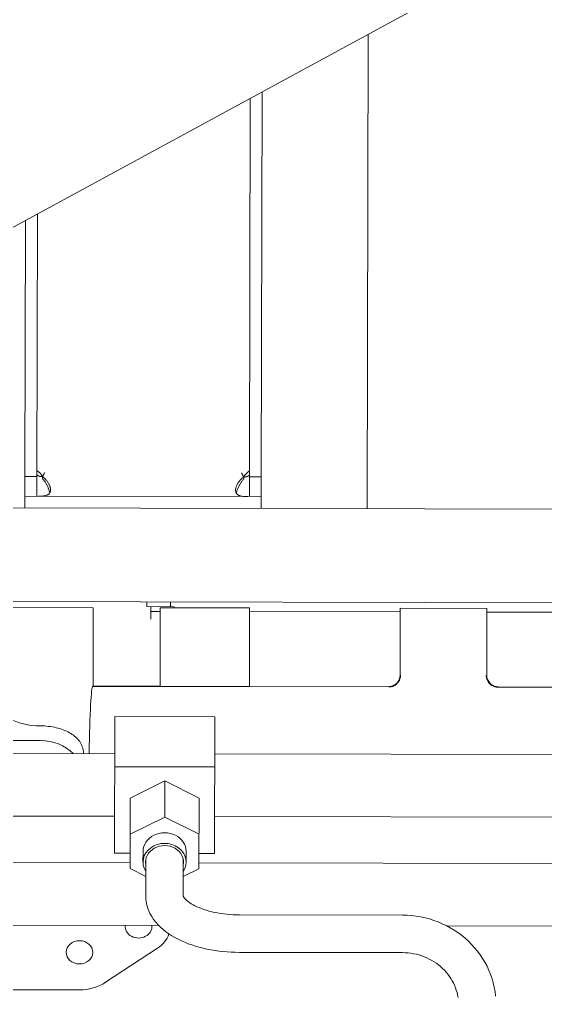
# Model space of a CAD drawing. Extents: x 766778 to 845620, y 133762 to 209800.
# Drawn here: x 784620.6 to 784754.1, y 191193.3 to 191441.1 of the extents above; entities that cross this region are included whole.
import ezdxf

# ---------------------------------------------------------------- set-up
doc = ezdxf.new("R2010")
doc.units = 0
doc.header["$MEASUREMENT"] = 0
doc.layers.get('0').update_dxf_attribs({"color": 1, "linetype": 'CONTINUOUS'})
doc.layers.add('LA-4748_SHOWN', color=2, linetype='CONTINUOUS', lineweight=53)

# ---------------------------------------------------------------- blocks, each defined once
blk = doc.blocks.new('ENGINE')
at = {"layer": 'LA-4748_SHOWN', "color": 252, "lineweight": 5}
for p, q in [((943676.66, 206142.82), (943277.73, 205928.44)), ((943661.56, 206134.71), (943660.92, 206014.3)), ((943634.56, 206120.2), (943634.01, 206022.45)), ((943631.55, 206118.58), (943631.01, 206022.47)), ((943574.38, 206087.86), (943574.01, 206022.79)), ((943577.39, 206089.47), (943577.01, 206022.77)), ((943574.01, 206022.79), (943573.98, 206017.79)), ((943574.01, 206022.79), (943577.01, 206022.77)), ((943577.01, 206023.17), (943577.07, 206023.14)), ((943577.02, 206024.27), (943577.02, 206024.27)), ((943577.03, 206024.27), (943577.02, 206024.27)), ((943577.05, 206024.27), (943577.03, 206024.27)), ((943577.07, 206024.25), (943577.05, 206024.27)), ((943577.09, 206024.24), (943577.07, 206024.25)), ((943577.1, 206023.12), (943577.07, 206023.14)), ((943577.13, 206024.21), (943577.09, 206024.24)), ((943577.13, 206023.11), (943577.1, 206023.12)), ((943577.17, 206024.19), (943577.13, 206024.21)), ((943577.16, 206023.09), (943577.13, 206023.11)), ((943577.19, 206023.08), (943577.16, 206023.09)), ((943577.21, 206024.15), (943577.17, 206024.19)), ((943577.19, 206023.08), (943577.25, 206023.04)), ((943577.26, 206024.11), (943577.21, 206024.15)), ((943577.25, 206023.04), (943577.31, 206023.01)), ((943577.32, 206024.07), (943577.26, 206024.11)), ((943577.34, 206023), (943577.31, 206023.01)), ((943577.38, 206024.02), (943577.32, 206024.07)), ((943577.37, 206022.98), (943577.34, 206023)), ((943577.4, 206022.96), (943577.37, 206022.98)), ((943577.45, 206023.96), (943577.38, 206024.02)), ((943577.43, 206022.95), (943577.4, 206022.96)), ((943577.46, 206022.93), (943577.43, 206022.95)), ((943577.52, 206023.9), (943577.45, 206023.96)), ((943577.49, 206022.92), (943577.46, 206022.93)), ((943577.52, 206022.9), (943577.49, 206022.92)), ((943577.59, 206023.83), (943577.52, 206023.9)), ((943577.55, 206022.88), (943577.52, 206022.9)), ((943577.58, 206022.87), (943577.55, 206022.88)), ((943577.61, 206022.85), (943577.58, 206022.87)), ((943577.67, 206023.75), (943577.59, 206023.83)), ((943577.64, 206022.83), (943577.61, 206022.85)), ((943577.67, 206022.82), (943577.64, 206022.83)), ((943577.75, 206023.67), (943577.67, 206023.75)), ((943577.7, 206022.8), (943577.67, 206022.82)), ((943577.73, 206022.78), (943577.7, 206022.8)), ((943577.84, 206023.58), (943577.75, 206023.67)), ((943577.93, 206023.49), (943577.84, 206023.58)), ((943578.02, 206023.39), (943577.93, 206023.49)), ((943578.11, 206023.28), (943578.02, 206023.39)), ((943578.2, 206023.17), (943578.11, 206023.28)), ((943578.3, 206023.05), (943578.2, 206023.17)), ((943578.4, 206022.92), (943578.3, 206023.05)), ((943578.49, 206022.79), (943578.4, 206022.92)), ((943578.51, 206022.82), (943578.49, 206022.78)), ((943578.53, 206022.86), (943578.51, 206022.82)), ((943578.55, 206022.91), (943578.53, 206022.86)), ((943578.55, 206022.91), (943578.6, 206022.99)), ((943578.62, 206023.03), (943578.6, 206022.99)), ((943578.65, 206023.08), (943578.62, 206023.03)), ((943578.65, 206023.08), (943578.72, 206023.2)), ((943578.74, 206023.25), (943578.72, 206023.2)), ((943578.76, 206023.29), (943578.74, 206023.25)), ((943578.79, 206023.33), (943578.76, 206023.29)), ((943578.79, 206023.33), (943578.83, 206023.42)), ((943578.85, 206023.46), (943578.83, 206023.42)), ((943578.85, 206023.46), (943578.92, 206023.59)), ((943578.95, 206023.63), (943578.92, 206023.59)), ((943578.95, 206023.63), (943579.02, 206023.76)), ((943629.02, 206023.48), (943629.04, 206023.44)), ((943629.04, 206023.44), (943629.06, 206023.39)), ((943629.06, 206023.39), (943629.08, 206023.35)), ((943629.08, 206023.35), (943629.11, 206023.31)), ((943629.11, 206023.31), (943629.15, 206023.22)), ((943629.15, 206023.22), (943629.17, 206023.18)), ((943629.17, 206023.18), (943629.2, 206023.13)), ((943629.2, 206023.13), (943629.22, 206023.09)), ((943629.22, 206023.09), (943629.26, 206023.01)), ((943629.26, 206023.01), (943629.29, 206022.96)), ((943629.29, 206022.96), (943629.31, 206022.92)), ((943629.31, 206022.92), (943629.33, 206022.88)), ((943629.33, 206022.88), (943629.35, 206022.83)), ((943629.35, 206022.83), (943629.38, 206022.79)), ((943629.38, 206022.79), (943629.4, 206022.75)), ((943629.82, 206022.88), (943629.72, 206022.76)), ((943629.92, 206022.99), (943629.82, 206022.88)), ((943630.01, 206023.1), (943629.92, 206022.99)), ((943630.1, 206023.2), (943630.01, 206023.1)), ((943630.19, 206023.29), (943630.1, 206023.2)), ((943630.28, 206023.38), (943630.19, 206023.29)), ((943630.36, 206023.46), (943630.28, 206023.38)), ((943630.44, 206023.53), (943630.36, 206023.46)), ((943630.52, 206023.6), (943630.44, 206023.53)), ((943630.59, 206023.66), (943630.52, 206023.6)), ((943630.66, 206023.72), (943630.59, 206023.66)), ((943630.72, 206023.77), (943630.66, 206023.72)), ((943630.78, 206023.81), (943630.72, 206023.77)), ((943630.83, 206023.85), (943630.78, 206023.81)), ((943630.87, 206023.89), (943630.83, 206023.85)), ((943630.86, 206022.79), (943630.83, 206022.77)), ((943630.89, 206022.8), (943630.86, 206022.79)), ((943630.91, 206023.91), (943630.87, 206023.89)), ((943630.89, 206022.8), (943630.95, 206022.83)), ((943630.94, 206023.93), (943630.91, 206023.91)), ((943630.97, 206023.95), (943630.94, 206023.93)), ((943630.98, 206022.85), (943630.95, 206022.83)), ((943630.99, 206023.96), (943630.97, 206023.95)), ((943631.01, 206022.86), (943630.98, 206022.85)), ((943631.01, 206023.97), (943630.99, 206023.96)), ((943631.01, 206023.97), (943631.01, 206023.97)), ((943631.02, 206023.96), (943631.01, 206023.97)), ((943577.01, 206022.77), (943576.98, 206017.77)), ((943578.48, 206022.78), (943577.73, 206022.78)), ((943578.49, 206022.78), (943578.46, 206022.74)), ((943578.64, 206022.59), (943578.46, 206022.74)), ((943578.46, 206022.74), (943578.46, 206022.22)), ((943578.58, 206022.08), (943578.46, 206022.22)), ((943578.69, 206021.94), (943578.58, 206022.08)), ((943578.81, 206022.45), (943578.64, 206022.59)), ((943578.8, 206021.8), (943578.69, 206021.94)), ((943578.9, 206021.66), (943578.8, 206021.8)), ((943578.97, 206022.3), (943578.81, 206022.45)), ((943579.01, 206021.51), (943578.9, 206021.66)), ((943579.12, 206022.15), (943578.97, 206022.3)), ((943579.11, 206021.37), (943579.01, 206021.51)), ((943579.2, 206021.22), (943579.11, 206021.37)), ((943579.26, 206022), (943579.12, 206022.15)), ((943579.29, 206021.07), (943579.2, 206021.22)), ((943579.4, 206021.85), (943579.26, 206022)), ((943579.38, 206020.92), (943579.29, 206021.07)), ((943579.47, 206020.76), (943579.38, 206020.92)), ((943579.52, 206021.7), (943579.4, 206021.85)), ((943579.55, 206020.61), (943579.47, 206020.76)), ((943579.64, 206021.55), (943579.52, 206021.7)), ((943579.63, 206020.45), (943579.55, 206020.61)), ((943579.71, 206020.3), (943579.63, 206020.45)), ((943579.75, 206021.4), (943579.64, 206021.55)), ((943579.85, 206021.26), (943579.75, 206021.4)), ((943579.94, 206021.11), (943579.85, 206021.26)), ((943580.02, 206020.96), (943579.94, 206021.11)), ((943580.1, 206020.82), (943580.02, 206020.96)), ((943580.17, 206020.67), (943580.1, 206020.82)), ((943580.23, 206020.53), (943580.17, 206020.67)), ((943580.29, 206020.39), (943580.23, 206020.53)), ((943580.34, 206020.25), (943580.29, 206020.39)), ((943627.83, 206020.4), (943627.76, 206020.26)), ((943627.9, 206020.55), (943627.83, 206020.4)), ((943627.98, 206020.69), (943627.9, 206020.55)), ((943628.06, 206020.84), (943627.98, 206020.69)), ((943628.16, 206020.98), (943628.06, 206020.84)), ((943628.26, 206021.13), (943628.16, 206020.98)), ((943628.37, 206021.28), (943628.26, 206021.13)), ((943628.44, 206020.33), (943628.36, 206020.18)), ((943628.49, 206021.43), (943628.37, 206021.28)), ((943628.53, 206020.49), (943628.44, 206020.33)), ((943628.61, 206021.58), (943628.49, 206021.43)), ((943628.62, 206020.64), (943628.53, 206020.49)), ((943628.75, 206021.73), (943628.61, 206021.58)), ((943628.71, 206020.79), (943628.62, 206020.64)), ((943628.8, 206020.94), (943628.71, 206020.79)), ((943628.89, 206021.87), (943628.75, 206021.73)), ((943628.9, 206021.09), (943628.8, 206020.94)), ((943629.04, 206022.02), (943628.89, 206021.87)), ((943629, 206021.23), (943628.9, 206021.09)), ((943629.1, 206021.38), (943629, 206021.23)), ((943629.21, 206022.17), (943629.04, 206022.02)), ((943629.21, 206021.52), (943629.1, 206021.38)), ((943629.38, 206022.31), (943629.21, 206022.17)), ((943629.32, 206021.66), (943629.21, 206021.52)), ((943629.44, 206021.8), (943629.32, 206021.66)), ((943629.56, 206022.45), (943629.38, 206022.31)), ((943629.4, 206022.75), (943629.42, 206022.71)), ((943629.42, 206022.71), (943629.44, 206022.66)), ((943629.44, 206022.66), (943629.47, 206022.62)), ((943629.55, 206021.93), (943629.44, 206021.8)), ((943629.47, 206022.62), (943629.49, 206022.58)), ((943629.49, 206022.58), (943629.51, 206022.53)), ((943629.51, 206022.53), (943629.53, 206022.49)), ((943629.63, 206022.64), (943629.53, 206022.5)), ((943629.53, 206022.49), (943629.56, 206022.45)), ((943629.54, 206022.49), (943630.29, 206022.49)), ((943629.56, 206022.45), (943629.55, 206021.93)), ((943629.72, 206022.76), (943629.63, 206022.64)), ((943630.32, 206022.5), (943630.29, 206022.49)), ((943630.35, 206022.52), (943630.32, 206022.5)), ((943630.38, 206022.54), (943630.35, 206022.52)), ((943630.41, 206022.55), (943630.38, 206022.54)), ((943630.44, 206022.57), (943630.41, 206022.55)), ((943630.47, 206022.59), (943630.44, 206022.57)), ((943630.5, 206022.6), (943630.47, 206022.59)), ((943630.53, 206022.62), (943630.5, 206022.6)), ((943630.56, 206022.63), (943630.53, 206022.62)), ((943630.59, 206022.65), (943630.56, 206022.63)), ((943630.62, 206022.67), (943630.59, 206022.65)), ((943630.65, 206022.68), (943630.62, 206022.67)), ((943630.68, 206022.7), (943630.65, 206022.68)), ((943630.71, 206022.71), (943630.68, 206022.7)), ((943630.74, 206022.73), (943630.71, 206022.71)), ((943630.77, 206022.74), (943630.74, 206022.73)), ((943630.8, 206022.76), (943630.77, 206022.74)), ((943630.83, 206022.77), (943630.8, 206022.76)), ((943631.01, 206022.47), (943630.98, 206017.47)), ((943634.01, 206022.45), (943631.01, 206022.47)), ((943634.01, 206022.45), (943633.98, 206017.45)), ((943578.68, 206017.82), (943578.87, 206017.85)), ((943578.87, 206017.85), (943579.04, 206017.88)), ((943579.04, 206017.88), (943579.21, 206017.91)), ((943579.21, 206017.91), (943579.37, 206017.96)), ((943579.37, 206017.96), (943579.52, 206018.01)), ((943579.52, 206018.01), (943579.66, 206018.07)), ((943579.66, 206018.07), (943579.79, 206018.13)), ((943579.78, 206020.14), (943579.71, 206020.3)), ((943579.85, 206019.99), (943579.78, 206020.14)), ((943579.79, 206018.13), (943579.91, 206018.2)), ((943579.91, 206019.83), (943579.85, 206019.99)), ((943579.97, 206019.68), (943579.91, 206019.83)), ((943579.91, 206018.2), (943580.02, 206018.29)), ((943580.03, 206019.52), (943579.97, 206019.68)), ((943580.02, 206018.29), (943580.12, 206018.38)), ((943580.08, 206019.37), (943580.03, 206019.52)), ((943580.14, 206019.21), (943580.08, 206019.37)), ((943580.12, 206018.38), (943580.2, 206018.47)), ((943580.18, 206019.06), (943580.14, 206019.21)), ((943580.23, 206018.91), (943580.18, 206019.06)), ((943580.2, 206018.47), (943580.28, 206018.58)), ((943580.26, 206018.76), (943580.23, 206018.91)), ((943580.3, 206018.62), (943580.26, 206018.76)), ((943580.28, 206018.58), (943580.34, 206018.69)), ((943580.38, 206020.12), (943580.34, 206020.25)), ((943580.34, 206018.69), (943580.39, 206018.81)), ((943580.41, 206019.99), (943580.38, 206020.12)), ((943580.39, 206018.81), (943580.44, 206018.94)), ((943580.44, 206019.86), (943580.41, 206019.99)), ((943580.46, 206019.73), (943580.44, 206019.86)), ((943580.44, 206018.94), (943580.47, 206019.08)), ((943580.48, 206019.61), (943580.46, 206019.73)), ((943580.47, 206019.08), (943580.48, 206019.23)), ((943580.49, 206019.49), (943580.48, 206019.61)), ((943580.48, 206019.23), (943580.49, 206019.38)), ((943580.49, 206019.38), (943580.49, 206019.49)), ((943627.5, 206019.35), (943627.49, 206019.23)), ((943627.49, 206019.23), (943627.49, 206019.11)), ((943627.49, 206019.11), (943627.5, 206018.96)), ((943627.52, 206019.47), (943627.5, 206019.35)), ((943627.5, 206018.96), (943627.51, 206018.82)), ((943627.51, 206018.82), (943627.54, 206018.68)), ((943627.55, 206019.59), (943627.52, 206019.47)), ((943627.54, 206018.68), (943627.58, 206018.55)), ((943627.58, 206019.72), (943627.55, 206019.59)), ((943627.61, 206019.85), (943627.58, 206019.72)), ((943627.58, 206018.55), (943627.63, 206018.43)), ((943627.66, 206019.99), (943627.61, 206019.85)), ((943627.63, 206018.43), (943627.7, 206018.31)), ((943627.71, 206020.12), (943627.66, 206019.99)), ((943627.71, 206018.5), (943627.67, 206018.35)), ((943627.7, 206018.31), (943627.77, 206018.21)), ((943627.76, 206020.26), (943627.71, 206020.12)), ((943627.75, 206018.65), (943627.71, 206018.5)), ((943627.8, 206018.8), (943627.75, 206018.65)), ((943627.77, 206018.21), (943627.86, 206018.11)), ((943627.84, 206018.95), (943627.8, 206018.8)), ((943627.9, 206019.1), (943627.84, 206018.95)), ((943627.86, 206018.11), (943627.95, 206018.02)), ((943627.95, 206019.25), (943627.9, 206019.1)), ((943628.01, 206019.41), (943627.95, 206019.25)), ((943627.95, 206018.02), (943628.06, 206017.93)), ((943628.07, 206019.56), (943628.01, 206019.41)), ((943628.06, 206017.93), (943628.18, 206017.86)), ((943628.14, 206019.72), (943628.07, 206019.56)), ((943628.21, 206019.87), (943628.14, 206019.72)), ((943628.18, 206017.86), (943628.31, 206017.79)), ((943628.29, 206020.03), (943628.21, 206019.87)), ((943628.36, 206020.18), (943628.29, 206020.03)), ((943573.98, 206017.79), (943573.97, 206014.79)), ((943573.98, 206017.79), (943633.98, 206017.45)), ((943577.4, 206017.77), (943577.63, 206017.77)), ((943577.63, 206017.77), (943577.86, 206017.77)), ((943577.86, 206017.77), (943578.07, 206017.78)), ((943578.07, 206017.78), (943578.28, 206017.79)), ((943578.28, 206017.79), (943578.49, 206017.8)), ((943578.49, 206017.8), (943578.68, 206017.82)), ((943628.31, 206017.79), (943628.44, 206017.73)), ((943628.44, 206017.73), (943628.59, 206017.68)), ((943628.59, 206017.68), (943628.75, 206017.64)), ((943628.75, 206017.64), (943628.92, 206017.6)), ((943628.92, 206017.6), (943629.1, 206017.57)), ((943629.1, 206017.57), (943629.28, 206017.54)), ((943629.28, 206017.54), (943629.48, 206017.52)), ((943629.48, 206017.52), (943629.68, 206017.5)), ((943629.68, 206017.5), (943629.89, 206017.49)), ((943629.89, 206017.49), (943630.11, 206017.48)), ((943630.11, 206017.48), (943630.33, 206017.47)), ((943630.33, 206017.47), (943630.56, 206017.47)), ((943633.98, 206017.45), (943633.96, 206014.45)), ((943555.26, 206014.89), (945316.37, 206004.99)), ((943551.65, 205991.11), (945316.13, 205981.2)), ((943604.82, 205989.62), (943604.83, 205990.82)), ((943610.82, 205989.58), (943610.83, 205990.78)), ((943564.53, 205989.54), (943591.24, 205989.4)), ((943591.24, 205989.4), (943591.14, 205969.48)), ((943604.82, 205989.62), (943611.82, 205989.58)), ((943605.82, 205988.41), (943605.81, 205986.41)), ((943605.82, 205988.41), (943605.82, 205989.61)), ((943605.82, 205988.41), (943608.26, 205988.4)), ((943608.26, 205989.31), (943608.16, 205969.39)), ((943608.26, 205989.31), (943630.91, 205989.2)), ((943611.82, 205989.3), (943611.82, 205989.58)), ((943630.91, 205989.2), (943630.81, 205969.27)), ((943630.91, 205988.27), (943669.18, 205988.05)), ((943669.19, 205988.99), (943669.1, 205972.07)), ((943669.19, 205988.99), (943691.19, 205988.88)), ((943691.19, 205988.88), (943691.1, 205971.96)), ((943691.18, 205987.93), (943777.18, 205987.45)), ((943668.74, 205970.66), (943668.86, 205970.93)), ((943668.86, 205970.93), (943668.96, 205971.2)), ((943668.99, 205970.85), (943668.91, 205970.68)), ((943668.96, 205971.2), (943669.04, 205971.49)), ((943669.06, 205971.04), (943668.99, 205970.85)), ((943669.04, 205971.49), (943669.08, 205971.78)), ((943669.12, 205971.22), (943669.06, 205971.04)), ((943669.08, 205971.78), (943669.1, 205972.07)), ((943669.17, 205971.41), (943669.12, 205971.22)), ((943669.2, 205971.6), (943669.17, 205971.41)), ((943669.22, 205971.8), (943669.2, 205971.6)), ((943669.23, 205971.99), (943669.22, 205971.8)), ((943690.97, 205971.88), (943690.97, 205971.68)), ((943690.97, 205971.68), (943690.99, 205971.49)), ((943690.99, 205971.49), (943691.02, 205971.3)), ((943691.02, 205971.3), (943691.07, 205971.11)), ((943691.07, 205971.11), (943691.12, 205970.92)), ((943691.1, 205971.96), (943691.11, 205971.66)), ((943691.11, 205971.66), (943691.15, 205971.37)), ((943691.12, 205970.92), (943691.19, 205970.74)), ((943691.15, 205971.37), (943691.22, 205971.09)), ((943691.22, 205971.09), (943691.32, 205970.81)), ((943691.32, 205970.81), (943691.45, 205970.54)), ((943666.23, 205969.01), (943591.06, 205969.4)), ((943591.14, 205969.48), (943608.16, 205969.39)), ((943630.81, 205969.27), (943608.16, 205969.39)), ((943630.81, 205969.27), (943666.08, 205969.09)), ((943666.08, 205969.09), (943666.38, 205969.1)), ((943666.46, 205969.02), (943666.27, 205969.01)), ((943666.38, 205969.1), (943666.67, 205969.14)), ((943666.65, 205969.04), (943666.46, 205969.02)), ((943666.84, 205969.07), (943666.65, 205969.04)), ((943666.67, 205969.14), (943666.95, 205969.21)), ((943667.03, 205969.11), (943666.84, 205969.07)), ((943666.95, 205969.21), (943667.23, 205969.31)), ((943667.21, 205969.17), (943667.03, 205969.11)), ((943667.39, 205969.24), (943667.21, 205969.17)), ((943667.23, 205969.31), (943667.5, 205969.44)), ((943667.57, 205969.32), (943667.39, 205969.24)), ((943667.5, 205969.44), (943667.75, 205969.59)), ((943667.74, 205969.42), (943667.57, 205969.32)), ((943667.9, 205969.52), (943667.74, 205969.42)), ((943667.75, 205969.59), (943667.99, 205969.76)), ((943668.06, 205969.63), (943667.9, 205969.52)), ((943667.99, 205969.76), (943668.21, 205969.96)), ((943668.21, 205969.76), (943668.06, 205969.63)), ((943668.21, 205969.96), (943668.41, 205970.17)), ((943668.35, 205969.89), (943668.21, 205969.76)), ((943668.48, 205970.03), (943668.35, 205969.89)), ((943668.41, 205970.17), (943668.58, 205970.41)), ((943668.61, 205970.18), (943668.48, 205970.03)), ((943668.58, 205970.41), (943668.74, 205970.66)), ((943668.72, 205970.34), (943668.61, 205970.18)), ((943668.82, 205970.51), (943668.72, 205970.34)), ((943668.91, 205970.68), (943668.82, 205970.51)), ((943691.19, 205970.74), (943691.27, 205970.56)), ((943691.27, 205970.56), (943691.36, 205970.39)), ((943691.36, 205970.39), (943691.46, 205970.22)), ((943691.45, 205970.54), (943691.6, 205970.29)), ((943691.46, 205970.22), (943691.57, 205970.06)), ((943691.57, 205970.06), (943691.69, 205969.91)), ((943691.6, 205970.29), (943691.77, 205970.05)), ((943691.69, 205969.91), (943691.82, 205969.77)), ((943691.77, 205970.05), (943691.97, 205969.83)), ((943691.82, 205969.77), (943691.96, 205969.63)), ((943691.96, 205969.63), (943692.11, 205969.51)), ((943691.97, 205969.83), (943692.18, 205969.63)), ((943692.11, 205969.51), (943692.27, 205969.39)), ((943692.18, 205969.63), (943692.42, 205969.46)), ((943692.27, 205969.39), (943692.43, 205969.29)), ((943692.42, 205969.46), (943692.67, 205969.3)), ((943692.43, 205969.29), (943692.6, 205969.19)), ((943692.6, 205969.19), (943692.77, 205969.11)), ((943692.67, 205969.3), (943692.94, 205969.18)), ((943692.77, 205969.11), (943692.95, 205969.04)), ((943692.94, 205969.18), (943693.21, 205969.08)), ((943692.95, 205969.04), (943693.14, 205968.98)), ((943693.14, 205968.98), (943693.32, 205968.93)), ((943693.21, 205969.08), (943693.5, 205969)), ((943693.32, 205968.93), (943693.51, 205968.9)), ((943693.5, 205969), (943693.79, 205968.96)), ((943693.51, 205968.9), (943693.7, 205968.87)), ((943693.7, 205968.87), (943693.9, 205968.86)), ((943693.79, 205968.96), (943694.08, 205968.94)), ((943774.23, 205968.44), (943693.93, 205968.86)), ((943694.08, 205968.94), (943774.08, 205968.52)), ((943596.44, 205927.03), (943596.62, 205961.72)), ((943596.62, 205961.72), (943622.02, 205961.59)), ((943621.84, 205926.89), (943622.02, 205961.59)), ((943577.73, 205959.44), (943578.23, 205959.43)), ((943578.23, 205959.43), (943578.74, 205959.41)), ((943578.74, 205959.41), (943579.26, 205959.37)), ((943579.26, 205959.37), (943579.78, 205959.32)), ((943579.78, 205959.32), (943580.29, 205959.25)), ((943580.29, 205959.25), (943580.79, 205959.17)), ((943580.79, 205959.17), (943581.27, 205959.07)), ((943581.27, 205959.07), (943581.73, 205958.97)), ((943581.73, 205958.97), (943582.18, 205958.85)), ((943582.18, 205958.85), (943582.62, 205958.72)), ((943582.62, 205958.72), (943583.07, 205958.58)), ((943583.07, 205958.58), (943583.5, 205958.42)), ((943583.5, 205958.42), (943583.93, 205958.25)), ((943583.93, 205958.25), (943584.34, 205958.07)), ((943584.34, 205958.07), (943584.73, 205957.87)), ((943584.73, 205957.87), (943585.1, 205957.67)), ((943585.1, 205957.67), (943585.45, 205957.46)), ((943585.45, 205957.46), (943585.78, 205957.25)), ((943585.78, 205957.25), (943586.09, 205957.03)), ((943586.09, 205957.03), (943586.39, 205956.8)), ((943586.39, 205956.8), (943586.67, 205956.55)), ((943586.67, 205956.55), (943586.95, 205956.29)), ((943586.95, 205956.29), (943587.21, 205956.01)), ((943587.21, 205956.01), (943587.45, 205955.72)), ((943565.71, 205955.79), (943577.71, 205955.73)), ((943587.45, 205955.72), (943587.67, 205955.42)), ((943587.67, 205955.42), (943587.86, 205955.11)), ((943587.86, 205955.11), (943588.04, 205954.79)), ((943588.04, 205954.79), (943588.19, 205954.46)), ((943588.19, 205954.46), (943588.33, 205954.11)), ((943588.33, 205954.11), (943588.44, 205953.72)), ((943588.44, 205953.72), (943588.54, 205953.29)), ((943596.57, 205952.32), (943501.27, 205952.82)), ((943588.54, 205953.29), (943588.61, 205952.84)), ((943588.61, 205952.84), (943588.66, 205952.36)), ((943866.57, 205950.9), (943621.97, 205952.18)), ((943596.56, 205949.02), (943621.96, 205948.89)), ((943609.24, 205945.34), (943600.48, 205941.02)), ((943609.24, 205945.34), (943609.19, 205936.19)), ((943617.94, 205940.93), (943609.24, 205945.34)), ((943600.39, 205923.14), (943600.48, 205941.02)), ((943617.85, 205923.05), (943617.94, 205940.93)), ((943596.49, 205936.44), (943501.19, 205936.94)), ((943609.19, 205936.19), (943600.44, 205931.87)), ((943617.9, 205931.78), (943609.19, 205936.19)), ((943866.49, 205935.02), (943621.89, 205936.3)), ((943596.44, 205927.03), (943600.41, 205927.01)), ((943603.64, 205924.79), (943603.66, 205927.49)), ((943614.61, 205924.73), (943614.63, 205927.43)), ((943617.87, 205926.91), (943621.84, 205926.89)), ((943600.4, 205924.58), (943546.83, 205924.86)), ((943604.37, 205925.47), (943604.32, 205916.18)), ((943613.89, 205925.42), (943613.84, 205916.13)), ((943791.42, 205923.58), (943617.86, 205924.49)), ((943600.39, 205923.14), (943604.35, 205921.13)), ((943613.87, 205921.08), (943617.85, 205923.05)), ((943604.32, 205916.18), (943604.33, 205915.71)), ((943604.33, 205915.71), (943604.37, 205915.25)), ((943604.37, 205915.25), (943604.42, 205914.78)), ((943604.42, 205914.78), (943604.5, 205914.33)), ((943604.5, 205914.33), (943604.59, 205913.87)), ((943604.59, 205913.87), (943604.71, 205913.43)), ((943613.84, 205916.13), (943613.84, 205916.11)), ((943613.84, 205916.11), (943613.85, 205916.07)), ((943613.85, 205916.07), (943613.87, 205916.02)), ((943613.87, 205916.02), (943613.91, 205915.94)), ((943613.91, 205915.94), (943613.97, 205915.83)), ((943613.97, 205915.83), (943614.07, 205915.69)), ((943614.07, 205915.69), (943614.2, 205915.52)), ((943614.2, 205915.52), (943614.37, 205915.32)), ((943614.37, 205915.32), (943614.58, 205915.11)), ((943614.58, 205915.11), (943614.84, 205914.88)), ((943614.84, 205914.88), (943615.14, 205914.64)), ((943615.14, 205914.64), (943615.48, 205914.39)), ((943615.48, 205914.39), (943615.87, 205914.14)), ((943615.87, 205914.14), (943616.31, 205913.89)), ((943616.31, 205913.89), (943616.78, 205913.63)), ((943604.71, 205913.43), (943604.85, 205912.99)), ((943604.85, 205912.99), (943605.01, 205912.56)), ((943605.01, 205912.56), (943605.37, 205911.73)), ((943605.37, 205911.73), (943605.81, 205910.94)), ((943616.78, 205913.63), (943617.29, 205913.39)), ((943617.29, 205913.39), (943617.84, 205913.15)), ((943617.84, 205913.15), (943618.42, 205912.92)), ((943618.42, 205912.92), (943619.04, 205912.7)), ((943619.04, 205912.7), (943619.69, 205912.49)), ((943619.69, 205912.49), (943620.36, 205912.29)), ((943620.36, 205912.29), (943621.06, 205912.11)), ((943621.06, 205912.11), (943621.79, 205911.95)), ((943621.79, 205911.95), (943622.53, 205911.8)), ((943622.53, 205911.8), (943623.29, 205911.67)), ((943623.29, 205911.67), (943624.07, 205911.56)), ((943624.07, 205911.56), (943624.86, 205911.46)), ((943624.86, 205911.46), (943625.67, 205911.39)), ((943625.67, 205911.39), (943626.48, 205911.34)), ((943626.48, 205911.34), (943627.29, 205911.3)), ((943627.29, 205911.3), (943628.11, 205911.29)), ((943628.11, 205911.29), (943669.51, 205911.07)), ((943607.56, 205908.66), (943546.74, 205908.98)), ((943605.81, 205910.94), (943606.29, 205910.19)), ((943606.29, 205910.19), (943606.83, 205909.48)), ((943606.83, 205909.48), (943607.42, 205908.82)), ((943607.42, 205908.82), (943608.04, 205908.19)), ((943669.51, 205911.07), (943670.66, 205911.04)), ((943670.66, 205911.04), (943671.82, 205910.95)), ((943671.82, 205910.95), (943672.96, 205910.81)), ((943672.96, 205910.81), (943674.1, 205910.62)), ((943674.1, 205910.62), (943675.23, 205910.37)), ((943675.23, 205910.37), (943676.34, 205910.07)), ((943676.34, 205910.07), (943677.44, 205909.72)), ((943677.44, 205909.72), (943678.52, 205909.32)), ((943678.52, 205909.32), (943679.58, 205908.87)), ((943679.58, 205908.87), (943680.62, 205908.37)), ((943608.04, 205908.19), (943608.7, 205907.6)), ((943608.7, 205907.6), (943609.39, 205907.05)), ((943609.39, 205907.05), (943610.12, 205906.53)), ((943610.12, 205906.53), (943610.88, 205906.04)), ((943680.62, 205908.37), (943681.63, 205907.82)), ((943746.24, 205907.94), (943680.8, 205908.28)), ((943681.63, 205907.82), (943682.61, 205907.23)), ((943682.61, 205907.23), (943683.57, 205906.59)), ((943683.57, 205906.59), (943684.48, 205905.9)), ((943610.88, 205906.04), (943611.66, 205905.57)), ((943611.66, 205905.57), (943612.48, 205905.14)), ((943612.48, 205905.14), (943613.32, 205904.74)), ((943613.32, 205904.74), (943614.18, 205904.36)), ((943614.18, 205904.36), (943615.07, 205904.01)), ((943615.07, 205904.01), (943615.98, 205903.68)), ((943684.48, 205905.9), (943685.37, 205905.17)), ((943685.37, 205905.17), (943686.21, 205904.4)), ((943686.21, 205904.4), (943687.02, 205903.59)), ((943594.04, 205894.29), (943607.27, 205902.9)), ((943615.98, 205903.68), (943616.91, 205903.38)), ((943616.91, 205903.38), (943617.86, 205903.11)), ((943617.86, 205903.11), (943618.82, 205902.86)), ((943618.82, 205902.86), (943619.81, 205902.64)), ((943619.81, 205902.64), (943620.81, 205902.44)), ((943620.81, 205902.44), (943621.82, 205902.26)), ((943621.82, 205902.26), (943622.84, 205902.12)), ((943622.84, 205902.12), (943623.87, 205902)), ((943623.87, 205902), (943624.91, 205901.9)), ((943624.91, 205901.9), (943625.96, 205901.83)), ((943625.96, 205901.83), (943627.01, 205901.79)), ((943627.01, 205901.79), (943628.06, 205901.77)), ((943628.06, 205901.77), (943669.46, 205901.55)), ((943669.46, 205901.55), (943670.17, 205901.53)), ((943670.17, 205901.53), (943670.88, 205901.48)), ((943670.88, 205901.48), (943671.59, 205901.39)), ((943671.59, 205901.39), (943672.29, 205901.27)), ((943687.02, 205903.59), (943687.78, 205902.75)), ((943687.78, 205902.75), (943688.51, 205901.86)), ((943688.51, 205901.86), (943689.18, 205900.95)), ((943672.29, 205901.27), (943672.99, 205901.12)), ((943672.99, 205901.12), (943673.67, 205900.94)), ((943673.67, 205900.94), (943674.34, 205900.72)), ((943674.34, 205900.72), (943675.01, 205900.48)), ((943675.01, 205900.48), (943675.65, 205900.2)), ((943675.65, 205900.2), (943676.28, 205899.9)), ((943676.28, 205899.9), (943676.89, 205899.57)), ((943676.89, 205899.57), (943677.49, 205899.21)), ((943677.49, 205899.21), (943678.06, 205898.82)), ((943689.18, 205900.95), (943689.81, 205900)), ((943689.81, 205900), (943690.39, 205899.02)), ((943690.39, 205899.02), (943690.92, 205898.01)), ((943678.06, 205898.82), (943678.61, 205898.41)), ((943678.61, 205898.41), (943679.13, 205897.98)), ((943679.13, 205897.98), (943679.64, 205897.52)), ((943679.64, 205897.52), (943680.11, 205897.04)), ((943680.11, 205897.04), (943680.56, 205896.55)), ((943680.56, 205896.55), (943680.98, 205896.03)), ((943690.92, 205898.01), (943691.39, 205896.98)), ((943691.39, 205896.98), (943691.82, 205895.93)), ((943680.98, 205896.03), (943681.38, 205895.49)), ((943681.38, 205895.49), (943681.74, 205894.94)), ((943681.74, 205894.94), (943682.08, 205894.38)), ((943682.08, 205894.38), (943682.38, 205893.8)), ((943691.82, 205895.93), (943692.18, 205894.86)), ((943692.18, 205894.86), (943692.5, 205893.77)), ((943567.38, 205892.5), (943587.38, 205892.39)), ((943682.38, 205893.8), (943682.65, 205893.21)), ((943682.65, 205893.21), (943682.89, 205892.61)), ((943682.89, 205892.61), (943683.1, 205892)), ((943683.1, 205892), (943683.28, 205891.38)), ((943692.5, 205893.77), (943692.75, 205892.67)), ((943692.75, 205892.67), (943692.95, 205891.55)), ((943692.95, 205891.55), (943693.09, 205890.43)), ((943683.28, 205891.38), (943683.43, 205890.76)), ((943683.43, 205890.76), (943683.54, 205890.13))]:
    blk.add_line(p, q, dxfattribs=at)
for centre, major_axis, ratio, start_param, end_param in [((943590.93, 205943.91), (0.13, 25.5), 0.038014, 0.000004, 1.23345), ((943590.99, 205940.12), (-0.15, -29.36), 0.038014, 3.145004, 3.214873), ((943666.23, 205969.03), (0.219, -0.001), 0.073122, 4.7117, 4.866904), ((943693.93, 205968.88), (0.219, -0.001), 0.073131, 4.557992, 4.712959), ((943577.77, 205966.04), (11.46, -0.06), 0.575758, 3.179588, 4.712389), ((943577.66, 205946.2), (11, -0.06), 0.866622, 0.710547, 1.570796), ((943609.14, 205927.46), (5.48, -0.03), 0.866025, 0, 3.141593), ((943609.13, 205924.76), (-5.48, 0.03), 0.866025, 2.621597, 6.803181), ((943609.13, 205924.76), (4.82, -0.03), 0.866025, 6.118857, 9.589106), ((943602.46, 205908.44), (3.4, -0.02), 0.866622, 3.057582, 6.367196), ((943602.46, 205908.44), (8, -0.04), 0.866622, 5.361483, 6.00623), ((943587.43, 205901.92), (11, -0.06), 0.866622, 4.712389, 5.361483)]:
    blk.add_ellipse(centre, major_axis=major_axis, ratio=ratio, start_param=start_param, end_param=end_param, dxfattribs=at)
blk.add_ellipse((943587.43, 205901.92), major_axis=(-3.4, 0.02), ratio=0.866622, dxfattribs=at)

msp = doc.modelspace()

# ---------------------------------------------------------------- block references
at = {"color": 7, "linetype": 'Continuous', "rotation": 0.1984573570547499}
msp.add_blockref('ENGINE', (-158232.80366, -17964.77499), dxfattribs=at)

doc.saveas('drawing.dxf')
